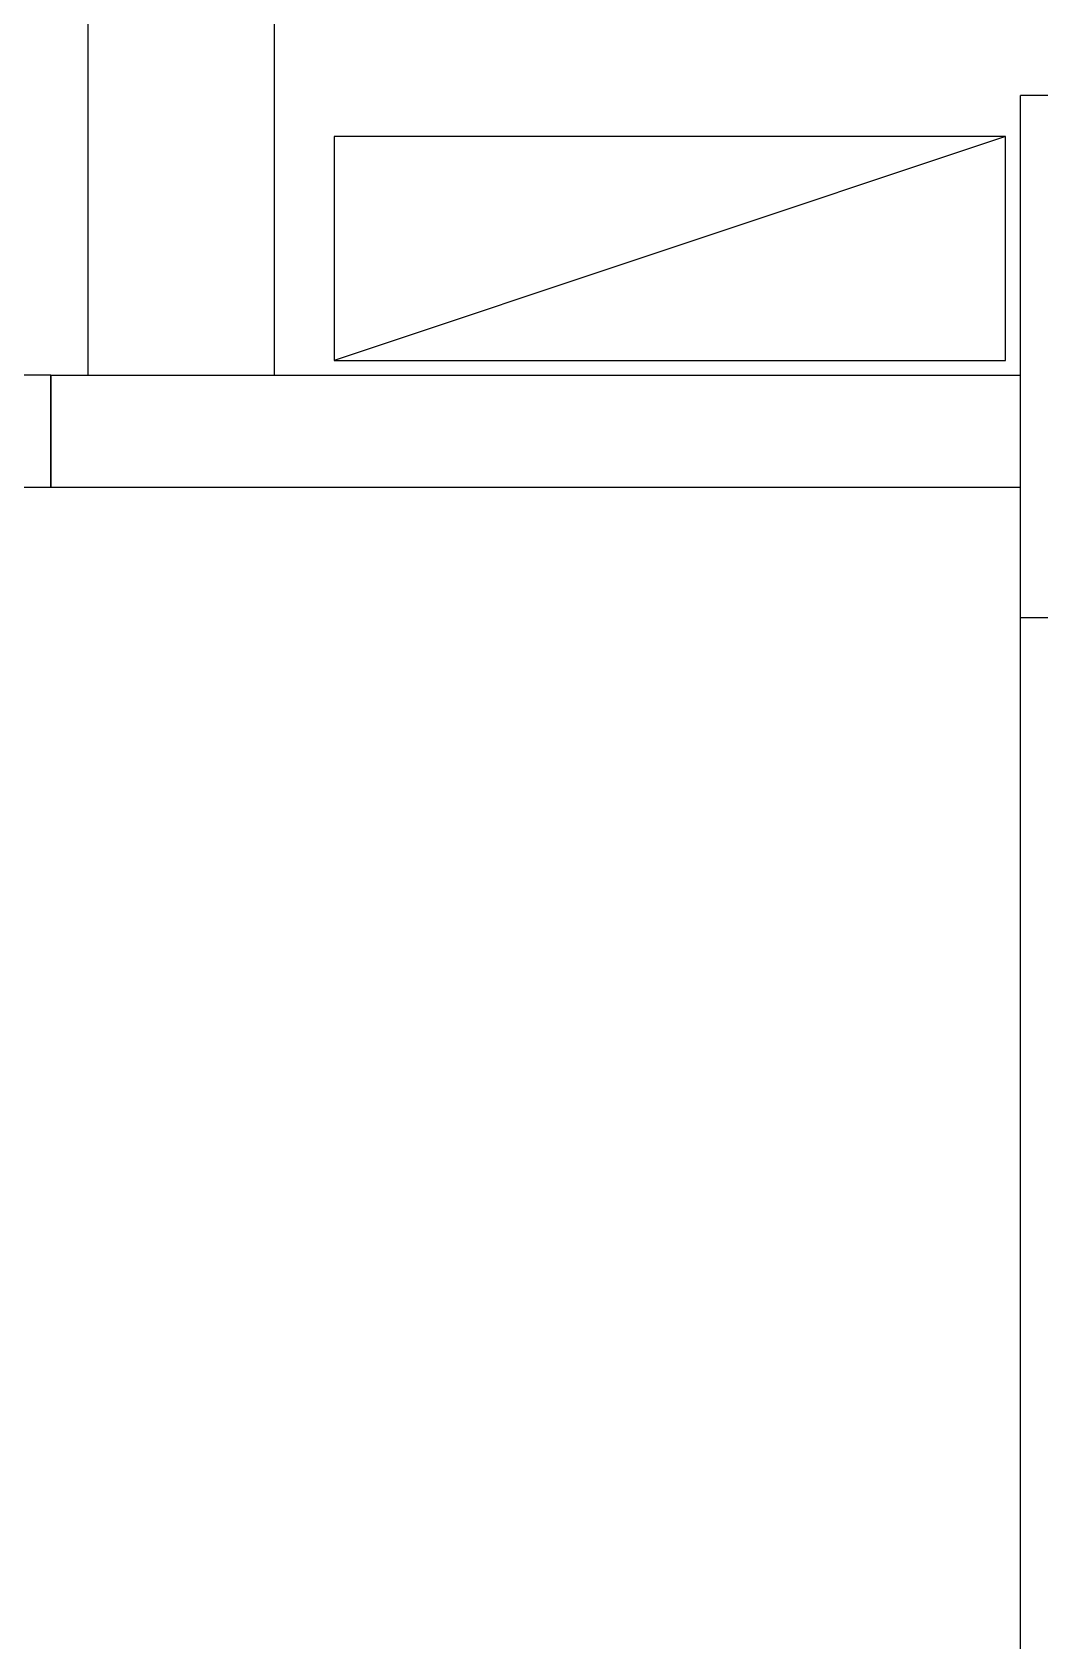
# Model space of a CAD drawing. Header units: millimetres. Extents: x -27104 to 125781, y -3376 to 46996.
# Drawn here: x 56171.82 to 56198.26, y 18909.52 to 18951.72 of the extents above; entities that cross this region are included whole.
import ezdxf

# ---------------------------------------------------------------- set-up
doc = ezdxf.new("R2010")
doc.units = ezdxf.units.MM
doc.header["$LTSCALE"] = 100
doc.header["$MEASUREMENT"] = 0
doc.layers.get('0').update_dxf_attribs({"linetype": 'CONTINUOUS'})
doc.layers.add('ELE9', color=9, linetype='CONTINUOUS')

# ---------------------------------------------------------------- blocks, each defined once
blk = doc.blocks.new('ggtyu')
at = {"layer": 'ELE9', "color": 253, "ltscale": 5}
for points in [[(55983.832, 19106.517), (55983.832, 19138.309), (56008.287, 19138.309)], [(55988.723, 19106.517), (55988.723, 19133.418), (56008.287, 19133.418)]]:
    blk.add_lwpolyline(points, dxfattribs=at)
at = {"layer": 'ELE9', "color": 253, "ltscale": 0.1}
for points in [[(56008.287, 19100.159), (56008.287, 19113.854)], [(56011.222, 19113.854), (56008.287, 19113.854)], [(55982.854, 19106.517), (56008.287, 19106.517)], [(55982.854, 19106.517), (55982.854, 19103.583)], [(55982.854, 19103.583), (56008.287, 19103.583)], [(56011.222, 19100.159), (56008.287, 19100.159)], [(56008.287, 19072.77), (56008.287, 19100.159)]]:
    blk.add_lwpolyline(points, dxfattribs=at)
at = {"layer": 'ELE9', "color": 253}
for points in [[(56007.896, 19106.909), (56007.896, 19112.778), (55990.288, 19112.778), (55990.288, 19106.909)], [(55982.854, 19106.517), (55981.876, 19106.517), (55981.876, 19103.583), (55982.854, 19103.583)]]:
    blk.add_lwpolyline(points, close=True, dxfattribs=at)
blk.add_lwpolyline([(56007.896, 19112.778), (55990.288, 19106.909)], dxfattribs=at)

msp = doc.modelspace()

# ---------------------------------------------------------------- block references
msp.add_blockref('ggtyu', (189.458, -163.799))

doc.saveas('drawing.dxf')
